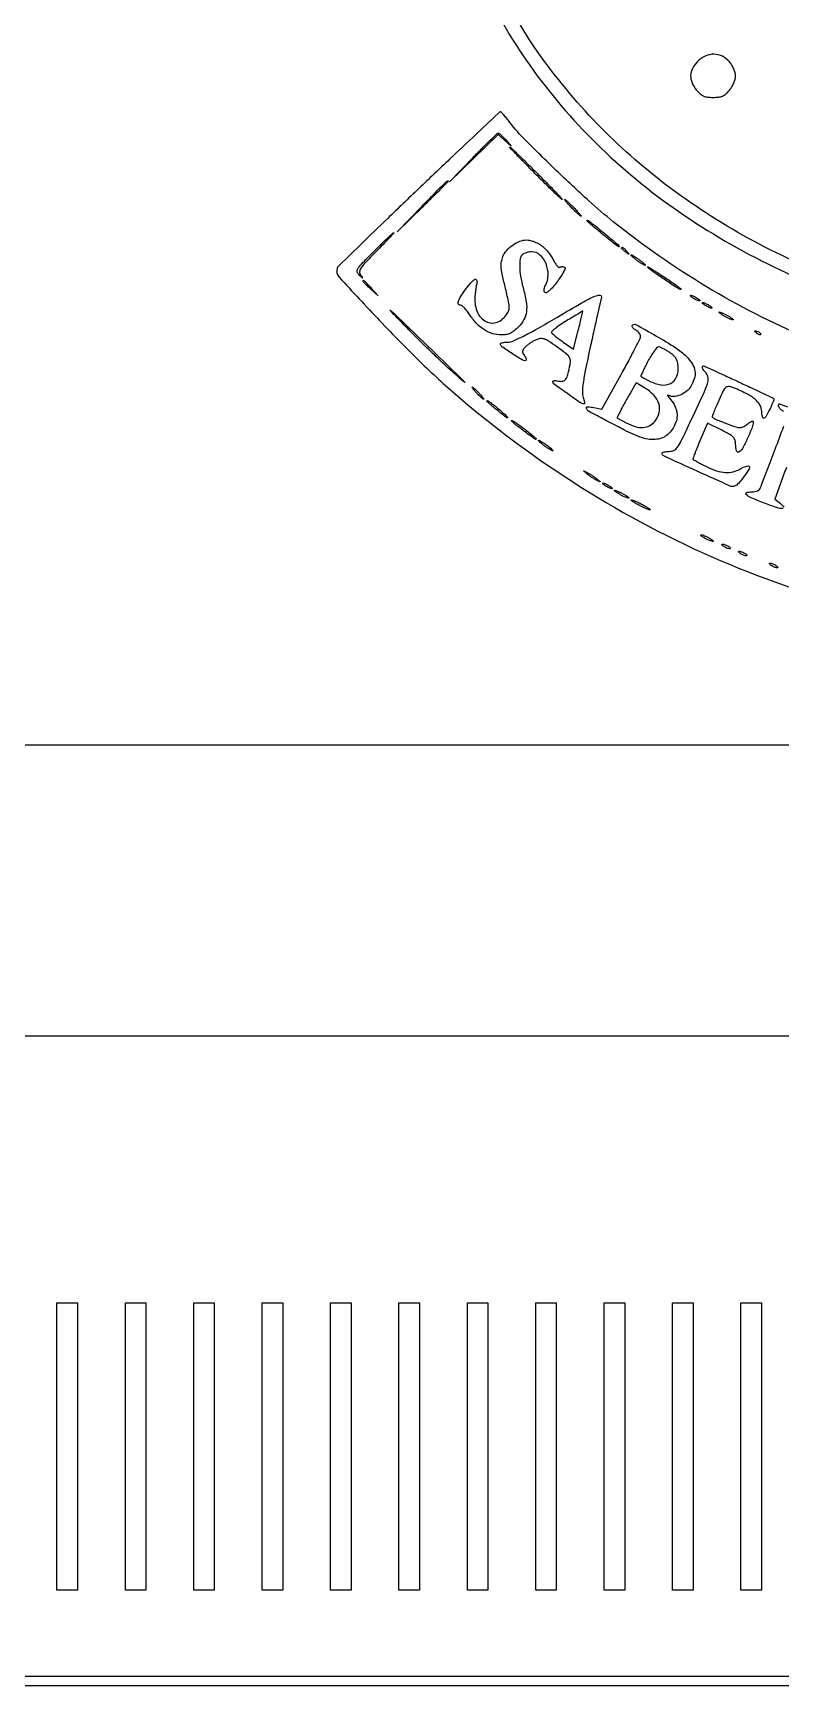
# Model space of a CAD drawing. Extents: x 0 to 312, y -4 to 107.
# Drawn here: x 83.65 to 94.58, y -4.5 to 19.66 of the extents above; entities that cross this region are included whole.
import ezdxf

# ---------------------------------------------------------------- set-up
doc = ezdxf.new("R2010")
doc.units = 0
for name, color, linetype in [('BG_DESIGN_OUTLINE', 85, 'CONTINUOUS'), ('BG_OUTLINE', 254, 'CONTINUOUS'), ('BG_SILKSCREEN_TOP', 85, 'CONTINUOUS'), ('PG_DIMENSION', 85, 'CONTINUOUS'), ('PKI_ALL', 202, 'CONTINUOUS'), ('RKI_ALL', 43, 'CONTINUOUS'), ('RKO_TOP', 253, 'CONTINUOUS')]:
    doc.layers.add(name, color=color, linetype=linetype)

msp = doc.modelspace()

# ---------------------------------------------------------------- linework, layer by layer
at = {"layer": 'BG_DESIGN_OUTLINE'}
msp.add_lwpolyline([(129.3116, -4.5), (81.2, -4.5), (79.3, -4.5), (58.1, -4.5), (58.1, 2.8787), (58.0855, 3.1235), (58.0088, 3.3565), (57.8754, 3.5622), (57.6936, 3.727), (57.4759, 3.8398), (57.2366, 3.8934), (56.9915, 3.8843), (56.7571, 3.8126), (56.5485, 3.6836), (56.3799, 3.5053), (56.2623, 3.2902)], dxfattribs=at)
at = {"layer": 'BG_OUTLINE'}
msp.add_lwpolyline([(129.3116, -4.5), (81.2, -4.5), (79.3, -4.5), (58.1, -4.5), (58.1, 2.8787), (58.0855, 3.1235), (58.0088, 3.3565), (57.8754, 3.5622), (57.6936, 3.727), (57.4759, 3.8398), (57.2366, 3.8934), (56.9915, 3.8843), (56.7571, 3.8126), (56.5485, 3.6836), (56.3799, 3.5053), (56.2623, 3.2902)], dxfattribs=at)
at = {"layer": 'BG_SILKSCREEN_TOP'}
msp.add_lwpolyline([(0.14, 9.25), (0.14, 106.549), (309, 106.549), (309, 9.25)], close=True, dxfattribs=at)
for points in [[(108.157, 20.226, -0.071063), (106.969, 18.478, -0.062718), (105.293, 17.046, -0.059315), (103.22, 16.012, -0.05187), (100.867, 15.433, -0.021043), (100.361, 15.385, -0.00778), (99.645, 15.358, -0.007824), (98.925, 15.354, -0.019703), (98.401, 15.379, -0.065399), (95.503, 16.023, -0.072348), (92.976, 17.384, -0.077521), (91.08, 19.309, -0.094092), (90.013, 21.602, -0.038102)], [(90.161, 20.525, 0.050277), (90.858, 19.261, 0.044907), (91.818, 18.109, 0.043163), (93.008, 17.105, 0.039146), (94.391, 16.284, 0.0178), (95.212, 15.916, 0.02165), (96.006, 15.632, 0.021091), (96.838, 15.413, 0.015504), (97.776, 15.237, 0.010948), (98.091, 15.196, 0.014823), (98.376, 15.173, 0.010023), (98.736, 15.162, 0.002356), (99.339, 15.159, 0.005646), (100.09, 15.166, 0.0166), (100.607, 15.195, 0.01866), (101.087, 15.255, 0.008832), (101.7, 15.367, 0.03313), (103.114, 15.75, 0.034895), (104.44, 16.311, 0.035712), (105.647, 17.037, 0.038595), (106.705, 17.91, 0.039596), (107.614, 18.937, 0.04506), (108.307, 20.053, 0.046039)], [(93.364, 19.239, 0.07573), (93.291, 19.139, 0.114298), (93.264, 19.036, 0.111912), (93.285, 18.93, 0.070506), (93.352, 18.822, 0.033248), (93.406, 18.766, 0.08005), (93.453, 18.735, 0.076485), (93.51, 18.72, 0.028382), (93.592, 18.715, 0.028382), (93.675, 18.72, 0.076485), (93.731, 18.735, 0.08005), (93.779, 18.766, 0.033248), (93.832, 18.822, 0.038499), (93.867, 18.871, 0.033392), (93.896, 18.927, 0.034842), (93.916, 18.982, 0.068292), (93.922, 19.028, 0.068292), (93.916, 19.074, 0.034842), (93.896, 19.129, 0.033392), (93.867, 19.185, 0.038499), (93.832, 19.233, 0.099963), (93.728, 19.316, 0.115854), (93.606, 19.346, 0.111766), (93.479, 19.319, 0.088122), (93.364, 19.239)], [(94.958, 15.203, -0.034711), (93.498, 15.948, -0.033274), (92.134, 16.898, -0.016246), (91.775, 17.204, -0.006349), (91.299, 17.649, -0.005541), (90.847, 18.093, -0.031099), (90.623, 18.347, 0.006231), (90.576, 18.408, 0.00953), (90.533, 18.458, 0.004608), (90.495, 18.5, 0.19859), (90.485, 18.505, 0.202557), (90.472, 18.5), (90.126, 18.175, 0.001191), (89.741, 17.812, 0.00072), (89.288, 17.381)], [(90.557, 18.099), (90.641, 18.003), (90.544, 18.089), (90.448, 18.174), (90.093, 17.828), (89.738, 17.483), (90.085, 17.838, -0.002784), (90.219, 17.975, -0.004446), (90.335, 18.09, -0.001104), (90.438, 18.189, -0.193706), (90.452, 18.194, -0.174362), (90.464, 18.19, -0.012087), (90.491, 18.166, -0.016037), (90.523, 18.135, -0.011319), (90.557, 18.099)], [(91.023, 17.604, -0.002138), (91.168, 17.458, -0.003691), (91.287, 17.334, -0.000777), (91.388, 17.227, -0.658108), (91.386, 17.222, -0.192832), (91.374, 17.227, -0.000672), (91.262, 17.334, -0.003438), (91.135, 17.458, -0.002134), (90.988, 17.604, -0.002138), (90.843, 17.751, -0.003691), (90.724, 17.874, -0.000777), (90.622, 17.981, -0.658108), (90.625, 17.986, -0.192832), (90.636, 17.981, -0.000672), (90.749, 17.874, -0.003438), (90.876, 17.75, -0.002134), (91.023, 17.604)], [(89.288, 17.381, 0.001043), (88.835, 16.947, 0.001684), (88.451, 16.576), (88.112, 16.245, 0.119446), (88.096, 16.22, 0.272847), (88.124, 16.09, 0.003526), (88.717, 15.454, 0.010507), (89.336, 14.827, 0.016543), (89.896, 14.318, 0.037839), (91.783, 12.944, 0.039426), (93.831, 11.892, 0.03988), (95.996, 11.184, 0.040675)], [(89.721, 17.491, -0.19869), (89.718, 17.484), (89.611, 17.377, -0.001959), (89.491, 17.258, -0.001196), (89.347, 17.117), (88.974, 16.753), (89.338, 17.127, -0.00089), (89.56, 17.353, -0.008496), (89.656, 17.448, -0.016198), (89.71, 17.496, -0.636218), (89.721, 17.491)], [(91.561, 17.101, -0.00692), (91.605, 17.054, -0.012868), (91.639, 17.015, -0.009194), (91.664, 16.984, -0.62161), (91.661, 16.979, -0.179379), (91.651, 16.983, -0.005603), (91.615, 17.015, -0.010289), (91.573, 17.054, -0.006872), (91.526, 17.101, -0.00692), (91.482, 17.147, -0.012868), (91.448, 17.186, -0.009194), (91.423, 17.217, -0.62161), (91.426, 17.222, -0.179379), (91.437, 17.218, -0.005603), (91.473, 17.186, -0.010289), (91.515, 17.147, -0.006872), (91.561, 17.101)], [(92.221, 16.538, -0.626989), (92.208, 16.532, -0.001658), (92.009, 16.69, -0.005441), (91.828, 16.839, -0.038303), (91.746, 16.919, -0.815377), (91.749, 16.923, -0.043709), (91.78, 16.905, -0.011581), (91.852, 16.851, -0.004254), (91.952, 16.772, -0.003076), (92.055, 16.687, -0.004922), (92.142, 16.613, -0.001248), (92.216, 16.547, -0.215838), (92.221, 16.538)], [(88.664, 16.46, 0.004717), (88.504, 16.296, 0.043368), (88.442, 16.219, 0.127566), (88.424, 16.167, 0.184459), (88.437, 16.122, -0.000982), (88.469, 16.079, -0.58645), (88.468, 16.076, -0.210952), (88.464, 16.078, -0.000646), (88.418, 16.12, -0.143568), (88.391, 16.165, -0.205948), (88.397, 16.21, -0.053738), (88.45, 16.278, -0.003434), (88.627, 16.458, -0.002941), (88.734, 16.565, -0.004682), (88.827, 16.654, -0.001235), (88.909, 16.731, -0.19048), (88.92, 16.736, -0.653186), (88.923, 16.731, -0.001532), (88.852, 16.655, -0.005201), (88.768, 16.566, -0.002971), (88.664, 16.46)], [(91.065, 16.564, -0.049634), (91.113, 16.527, -0.026269), (91.165, 16.474, -0.025867), (91.213, 16.413, -0.036179), (91.248, 16.354, 0.023278), (91.278, 16.301, 0.038316), (91.309, 16.26, 0.045983), (91.336, 16.234, 0.315519), (91.354, 16.233, -0.081666), (91.369, 16.24, -0.059354), (91.388, 16.242, -0.058938), (91.406, 16.239, -0.077301), (91.422, 16.233, -0.361388), (91.428, 16.214, -0.026767), (91.405, 16.162, -0.027055), (91.366, 16.096, -0.015386), (91.312, 16.021, -0.01433), (91.25, 15.943, -0.034117), (91.198, 15.89, -0.04708), (91.158, 15.86, -0.344645), (91.136, 15.863, -0.125585), (91.125, 15.881, -0.08457), (91.122, 15.905, -0.067704), (91.127, 15.934, -0.042323), (91.141, 15.966, 0.11965), (91.181, 16.12, 0.100911), (91.15, 16.286, 0.113388), (91.061, 16.412, 0.185059), (90.94, 16.458, 0.039037), (90.901, 16.455, 0.035135), (90.861, 16.446, 0.036904), (90.827, 16.433, 0.085532), (90.804, 16.417, 0.158939), (90.772, 16.354, 0.044194), (90.765, 16.243, 0.037101), (90.778, 16.101, 0.023047), (90.814, 15.937, -0.023387), (90.86, 15.728, -0.070782), (90.864, 15.582, -0.09643), (90.828, 15.467, -0.071848), (90.748, 15.361, -0.025797), (90.683, 15.302, -0.06111), (90.627, 15.267, -0.068932), (90.569, 15.249, -0.040964), (90.497, 15.243, -0.073076), (90.369, 15.262, -0.067169), (90.249, 15.317, -0.061728), (90.139, 15.407, -0.047203), (90.042, 15.529, 0.019153), (90.002, 15.585, 0.02581), (89.962, 15.633, 0.024706), (89.925, 15.669, 0.18137), (89.903, 15.677, -0.212005), (89.871, 15.691, -0.260816), (89.864, 15.722, -0.068414), (89.892, 15.784, -0.00939), (89.969, 15.904, -0.027378), (90.044, 16.002, -0.085141), (90.108, 16.055, -0.433397), (90.136, 16.046, -0.192782), (90.14, 16.002, 0.031042), (90.133, 15.975, 0.006388), (90.125, 15.927, 0.006698), (90.117, 15.87, 0.006257), (90.111, 15.812, 0.111647), (90.137, 15.595, 0.167195), (90.255, 15.449, 0.211991), (90.416, 15.425, 0.165899), (90.563, 15.526, 0.053379), (90.602, 15.591, 0.113821), (90.613, 15.648, 0.04893), (90.603, 15.73, 0.0038), (90.552, 15.947, -0.006213), (90.509, 16.136, -0.034348), (90.494, 16.24, -0.061268), (90.498, 16.315, -0.055633), (90.519, 16.389, -0.083028), (90.575, 16.479, -0.059236), (90.664, 16.558, -0.060002), (90.767, 16.613, -0.092855), (90.867, 16.632, -0.057515), (90.908, 16.627, -0.025103), (90.961, 16.612, -0.024439), (91.016, 16.59, -0.029906), (91.065, 16.564)], [(92.329, 16.467, -0.001575), (92.36, 16.428, -0.377589), (92.36, 16.424, -0.377589), (92.355, 16.423, -0.001575), (92.316, 16.454, -0.012436), (92.293, 16.473, -0.017647), (92.273, 16.491, -0.013802), (92.258, 16.507, -0.184603), (92.255, 16.515, -0.307697), (92.262, 16.524, -0.241986), (92.275, 16.523, -0.065618), (92.298, 16.504, -0.017686), (92.329, 16.467)], [(92.603, 16.263, -0.545563), (92.598, 16.259, -0.018097), (92.572, 16.272, -0.019467), (92.538, 16.292, -0.010403), (92.498, 16.319, -0.010315), (92.459, 16.349, -0.015225), (92.425, 16.377, -0.010394), (92.399, 16.401, -0.204866), (92.394, 16.411, -0.545563), (92.399, 16.414, -0.018097), (92.425, 16.401, -0.019467), (92.458, 16.381, -0.010403), (92.498, 16.354, -0.010315), (92.538, 16.324, -0.015225), (92.572, 16.297, -0.010394), (92.598, 16.272, -0.204866), (92.603, 16.263)], [(93.123, 15.913, -0.553112), (93.114, 15.907, -0.021842), (93.071, 15.93, -0.011982), (92.996, 15.978, -0.00154), (92.837, 16.084, -0.005275), (92.76, 16.136, -0.008299), (92.696, 16.183, -0.003264), (92.642, 16.224, -0.232004), (92.637, 16.234, -0.578648), (92.643, 16.237, -0.00281), (92.709, 16.198, -0.007645), (92.787, 16.15, -0.004376), (92.88, 16.089, -0.003822), (92.974, 16.026, -0.006113), (93.052, 15.97, -0.001789), (93.119, 15.922, -0.238653), (93.123, 15.913)], [(88.594, 15.929), (88.696, 15.816), (88.584, 15.918, -0.005201), (88.516, 15.98, -0.031435), (88.483, 16.015, -0.126516), (88.475, 16.033, -0.469813), (88.482, 16.042, -0.195676), (88.488, 16.039, -0.003115), (88.519, 16.008, -0.00768), (88.555, 15.972, -0.004952), (88.594, 15.929)], [(91.96, 15.789, 0.027125), (91.951, 15.757), (91.907, 15.565, 0.001095), (91.858, 15.343, 0.000724), (91.801, 15.087, 0.00329), (91.728, 14.743, 0.014832), (91.693, 14.54, 0.023745), (91.681, 14.409, 0.101669), (91.693, 14.331, -0.019629), (91.705, 14.295, -0.035738), (91.711, 14.264, -0.046144), (91.712, 14.242, -0.400174), (91.706, 14.236, -0.151852), (91.656, 14.251, -0.00391), (91.462, 14.387, -0.002932), (91.266, 14.528, -0.23227), (91.249, 14.561, -0.305697), (91.255, 14.571, -0.080423), (91.274, 14.576, -0.05383), (91.302, 14.575, -0.030409), (91.336, 14.569, 0.12081), (91.396, 14.569, 0.186436), (91.438, 14.598, 0.087625), (91.47, 14.668, 0.014924), (91.502, 14.812, 0.066911), (91.505, 14.878, 0.14063), (91.488, 14.926, 0.071413), (91.438, 14.976, 0.008631), (91.313, 15.067, 0.008474), (91.187, 15.153, 0.061977), (91.121, 15.185, 0.117163), (91.068, 15.19, 0.064816), (91.005, 15.173, 0.02943), (90.963, 15.153, 0.020545), (90.918, 15.125, 0.020799), (90.877, 15.095, 0.039893), (90.847, 15.067, 0.030858), (90.818, 15.03, 0.122514), (90.807, 15.003, 0.15054), (90.812, 14.978, 0.054959), (90.832, 14.948, -0.042524), (90.847, 14.925, -0.058912), (90.857, 14.903, -0.074287), (90.859, 14.884, -0.196509), (90.854, 14.872, -0.346242), (90.819, 14.868, -0.007361), (90.66, 14.968, -0.00833), (90.506, 15.072, -0.244074), (90.485, 15.113, -0.298598), (90.491, 15.123, -0.042896), (90.516, 15.131, -0.037123), (90.55, 15.137, -0.023204), (90.59, 15.139, 0.10416), (90.667, 15.155, 0.012982), (90.82, 15.227, 0.012043), (91.028, 15.338, 0.004721), (91.309, 15.501, -0.003181), (91.687, 15.721, -0.026356), (91.864, 15.811, -0.13001), (91.938, 15.823, -0.483693), (91.96, 15.789)], [(93.401, 15.744, -0.439016), (93.397, 15.74, -0.048506), (93.381, 15.743, -0.035052), (93.358, 15.751, -0.018363), (93.332, 15.764, -0.018123), (93.305, 15.779, -0.025448), (93.283, 15.795, -0.023719), (93.266, 15.81, -0.205393), (93.262, 15.818, -0.439016), (93.267, 15.823, -0.048506), (93.283, 15.82, -0.035052), (93.305, 15.812, -0.018363), (93.332, 15.799, -0.018123), (93.358, 15.783, -0.025448), (93.381, 15.767, -0.023719), (93.397, 15.753, -0.205393), (93.401, 15.744)], [(93.575, 15.64, -0.439016), (93.57, 15.636, -0.048506), (93.554, 15.638, -0.035052), (93.532, 15.647, -0.018363), (93.505, 15.66, -0.018123), (93.479, 15.675, -0.025448), (93.456, 15.691, -0.023719), (93.44, 15.705, -0.205393), (93.436, 15.714, -0.439016), (93.441, 15.718, -0.048506), (93.456, 15.715, -0.035052), (93.479, 15.707, -0.018363), (93.505, 15.694, -0.018123), (93.532, 15.679, -0.025448), (93.554, 15.663, -0.023719), (93.571, 15.649, -0.205393), (93.575, 15.64)], [(89.964, 14.553, -0.880115), (89.962, 14.551, -0.041078), (89.943, 14.564, -0.005659), (89.874, 14.624, -0.00182), (89.773, 14.713, -0.00778), (89.637, 14.837, -0.003041), (89.454, 15.013, -0.003006), (89.258, 15.205, -0.003735), (89.078, 15.387, -0.001078), (88.869, 15.602, -0.949072), (88.872, 15.606, -0.01732), (88.939, 15.545), (89.269, 15.227), (89.508, 14.996), (89.724, 14.787), (89.905, 14.612, -0.004084), (89.964, 14.553)], [(91.447, 15.449, 0.012881), (91.359, 15.392, 0.021257), (91.287, 15.34, 0.016731), (91.235, 15.295, 0.359515), (91.232, 15.276, 0.078469), (91.247, 15.258, 0.007924), (91.29, 15.223, 0.009774), (91.343, 15.182, 0.007636), (91.402, 15.14), (91.553, 15.037), (91.622, 15.313, 0.001484), (91.649, 15.42, 0.002491), (91.67, 15.509), (91.689, 15.588, 0.495534), (91.687, 15.59, 0.123476), (91.684, 15.589), (91.615, 15.548, 0.001257), (91.538, 15.503, 0.000772), (91.447, 15.449)], [(93.887, 15.467, -0.489262), (93.882, 15.463, -0.021951), (93.857, 15.47, -0.022667), (93.823, 15.484, -0.012379), (93.783, 15.503, -0.012288), (93.743, 15.525, -0.018345), (93.71, 15.547, -0.013632), (93.684, 15.565, -0.233227), (93.679, 15.575, -0.489262), (93.684, 15.579, -0.021951), (93.71, 15.571, -0.022667), (93.743, 15.558, -0.012379), (93.783, 15.538, -0.012288), (93.823, 15.516, -0.018345), (93.857, 15.495, -0.013632), (93.883, 15.476, -0.233227), (93.887, 15.467)], [(93.202, 14.929, -0.049901), (93.29, 14.817, -0.106966), (93.328, 14.715, -0.113184), (93.319, 14.61, -0.060081), (93.265, 14.491, -0.087673), (93.2, 14.418, -0.072668), (93.11, 14.365, -0.078847), (93.016, 14.343, -0.150651), (92.942, 14.361, 0.12414), (92.931, 14.364, 0.526449), (92.928, 14.36, 0.08138), (92.936, 14.344, 0.015303), (92.956, 14.32, -0.05054), (93.022, 14.226, -0.074243), (93.059, 14.133, -0.080787), (93.064, 14.038, -0.073361), (93.04, 13.944, -0.114966), (92.929, 13.789, -0.151048), (92.771, 13.719, -0.108856), (92.56, 13.74, -0.043263), (92.29, 13.855, 0.000681), (92.18, 13.914, 0.00058), (92.063, 13.975, 0.000585), (91.956, 14.031, 0.001654), (91.882, 14.07, -0.016582), (91.77, 14.132, -0.193009), (91.74, 14.172, -0.50985), (91.758, 14.194, -0.034235), (91.851, 14.183), (91.968, 14.161), (92.251, 14.668, 0.003914), (92.359, 14.866, 0.005843), (92.45, 15.041, 0.00271), (92.525, 15.191, 0.115094), (92.533, 15.225, 0.114607), (92.528, 15.247, 0.05495), (92.512, 15.272, 0.050334), (92.49, 15.295, 0.050597), (92.463, 15.313, -0.042721), (92.437, 15.33, -0.064728), (92.419, 15.348, -0.087541), (92.409, 15.366, -0.216897), (92.411, 15.381, -0.397105), (92.464, 15.395, -0.006174), (92.764, 15.228, -0.01385), (93.047, 15.056, -0.056793), (93.202, 14.929)], [(94.288, 15.25, -0.207422), (94.277, 15.245, -0.082975), (94.261, 15.249, -0.063151), (94.243, 15.258, -0.043285), (94.225, 15.273, -0.011214), (94.204, 15.296, -0.400052), (94.204, 15.303, -0.286372), (94.212, 15.305, -0.0084), (94.245, 15.293, -0.036271), (94.267, 15.282, -0.07019), (94.283, 15.27, -0.120345), (94.29, 15.259, -0.278909), (94.288, 15.25)], [(92.639, 14.859, 0.006096), (92.597, 14.777, 0.009909), (92.563, 14.707, 0.003979), (92.536, 14.647, 0.32658), (92.539, 14.637, 0.052469), (92.547, 14.631, 0.002487), (92.58, 14.613, 0.004062), (92.618, 14.593, 0.00291), (92.662, 14.57, 0.079031), (92.833, 14.515, 0.154777), (92.973, 14.536, 0.183958), (93.06, 14.63, 0.117146), (93.082, 14.778, 0.037896), (93.071, 14.849, 0.078377), (93.05, 14.9, 0.075362), (93.013, 14.944, 0.032868), (92.953, 14.99, 0.015107), (92.905, 15.02, 0.017848), (92.858, 15.046, 0.016918), (92.817, 15.065, 0.098306), (92.793, 15.069, 0.220564), (92.771, 15.059, 0.017516), (92.731, 15.007, 0.021152), (92.685, 14.939, 0.014527), (92.639, 14.859)], [(93.962, 14.56, -0.000759), (94.154, 14.471, -0.001209), (94.318, 14.394), (94.462, 14.325, -0.05995), (94.474, 14.318, -0.337441), (94.481, 14.289, -0.009696), (94.425, 14.166, -0.010263), (94.363, 14.045, -0.276052), (94.333, 14.028, -0.271586), (94.322, 14.034, -0.055134), (94.313, 14.057, -0.044247), (94.306, 14.089, -0.028221), (94.304, 14.126, 0.137343), (94.277, 14.221, 0.086148), (94.201, 14.309, 0.057331), (94.068, 14.393, 0.022178), (93.868, 14.48, 0.080493), (93.813, 14.491, 0.211362), (93.777, 14.477, 0.082101), (93.742, 14.428, 0.006571), (93.675, 14.284, 0.005624), (93.636, 14.196, 0.00905), (93.605, 14.119, 0.003456), (93.58, 14.053, 0.292591), (93.582, 14.043, 0.09906), (93.625, 14.015, 0.005524), (93.776, 13.955, 0.006021), (93.927, 13.899, 0.08628), (93.983, 13.889, 0.078566), (94.009, 13.893, 0.034519), (94.041, 13.906, 0.033082), (94.073, 13.924, 0.037931), (94.102, 13.946, -0.078096), (94.158, 13.983, -0.552178), (94.18, 13.969, -0.090356), (94.165, 13.896, -0.009464), (94.097, 13.735, -0.018171), (94.023, 13.585, -0.153763), (93.97, 13.533, -0.481794), (93.934, 13.55, -0.060322), (93.922, 13.647, 0.075476), (93.913, 13.706, 0.121336), (93.887, 13.749, 0.068134), (93.833, 13.791, 0.01172), (93.718, 13.852), (93.513, 13.955), (93.4, 13.696, 0.005795), (93.358, 13.595, 0.009342), (93.324, 13.508, 0.00363), (93.298, 13.435, 0.301299), (93.301, 13.423, 0.060576), (93.312, 13.416, 0.001597), (93.364, 13.388, 0.003334), (93.425, 13.356, 0.002273), (93.496, 13.32, 0.035275), (93.643, 13.258, 0.065145), (93.771, 13.233, 0.07695), (93.885, 13.244, 0.072777), (93.994, 13.288, -0.025819), (94.034, 13.309, -0.037057), (94.071, 13.323, -0.041051), (94.102, 13.329, -0.229775), (94.117, 13.324, -0.351239), (94.121, 13.288, -0.015168), (94.046, 13.178, -0.020864), (93.964, 13.074, -0.124273), (93.907, 13.034, -0.198826), (93.841, 13.036, -0.001641), (93.359, 13.253, -0.001296), (92.872, 13.475, -0.293084), (92.846, 13.515, -0.295691), (92.852, 13.525, -0.043906), (92.877, 13.534, -0.037717), (92.911, 13.54, -0.023632), (92.951, 13.542, 0.113569), (93.018, 13.557, 0.122488), (93.069, 13.6, 0.043674), (93.127, 13.695, 0.003835), (93.249, 13.95, 0.001859), (93.45, 14.379, 0.02836), (93.51, 14.531, 0.099355), (93.521, 14.617, 0.16641), (93.492, 14.683, -0.027627), (93.459, 14.724, -0.062783), (93.44, 14.759, -0.142989), (93.438, 14.782, -0.358515), (93.45, 14.792, -0.106181), (93.46, 14.789), (93.606, 14.724, -0.001571), (93.77, 14.649, -0.000973), (93.962, 14.56)], [(92.383, 14.399, 0.003373), (92.347, 14.335, 0.002426), (92.307, 14.263, 0.002452), (92.27, 14.195, 0.005301), (92.242, 14.141), (92.185, 14.03), (92.323, 13.959, 0.043158), (92.457, 13.905, 0.087713), (92.57, 13.891, 0.111117), (92.663, 13.917, 0.103084), (92.739, 13.98, 0.104491), (92.803, 14.109, 0.137761), (92.8, 14.24, 0.119017), (92.726, 14.364, 0.066692), (92.588, 14.473), (92.468, 14.544), (92.383, 14.399)], [(90.172, 14.392, -0.009992), (90.202, 14.359, -0.01938), (90.225, 14.331, -0.020262), (90.239, 14.31, -0.588093), (90.236, 14.305, -0.171787), (90.226, 14.309, -0.009949), (90.2, 14.331, -0.014186), (90.17, 14.359, -0.009892), (90.137, 14.392, -0.009992), (90.107, 14.426, -0.01938), (90.085, 14.454, -0.020262), (90.071, 14.475, -0.588093), (90.073, 14.479, -0.171787), (90.083, 14.475, -0.009949), (90.109, 14.454, -0.014186), (90.14, 14.426, -0.009892), (90.172, 14.392)], [(90.589, 14.038, -0.625045), (90.576, 14.032, -0.003792), (90.449, 14.133, -0.007208), (90.328, 14.233, -0.077525), (90.287, 14.281, -0.749274), (90.291, 14.286, -0.036633), (90.317, 14.271, -0.016264), (90.364, 14.237, -0.006794), (90.425, 14.188, -0.005511), (90.488, 14.135, -0.008535), (90.541, 14.089, -0.003678), (90.584, 14.048, -0.206207), (90.589, 14.038)], [(94.62, 14.127, -0.049276), (94.578, 14.16, -0.076871), (94.551, 14.197, -0.173759), (94.548, 14.224, -0.354713), (94.563, 14.236, -0.088399), (94.575, 14.234, -0.000502), (94.681, 14.194, -0.002129)], [(91.005, 13.726, -0.610588), (90.992, 13.719, -0.003181), (90.844, 13.827, -0.007527), (90.706, 13.932, -0.056824), (90.648, 13.989, -0.758773), (90.651, 13.994, -0.052329), (90.677, 13.982, -0.015971), (90.732, 13.946, -0.006065), (90.806, 13.891, -0.004599), (90.882, 13.833, -0.007248), (90.947, 13.781, -0.002596), (91.001, 13.736, -0.220798), (91.005, 13.726)], [(94.615, 12.705, -0.076463), (94.523, 12.72, -0.01032), (94.337, 12.787, -0.010097), (94.151, 12.861, -0.087621), (94.077, 12.91, -0.571923), (94.084, 12.939, -0.077775), (94.161, 12.951, 0.045523), (94.205, 12.955, 0.068142), (94.242, 12.967, 0.080814), (94.269, 12.987, 0.104765), (94.286, 13.012, 0.002797), (94.302, 13.054), (94.359, 13.203), (94.426, 13.379), (94.501, 13.576, 0.00209), (94.626, 13.909, 0.035816)], [(91.248, 13.554, -0.545563), (91.243, 13.551, -0.018097), (91.218, 13.564, -0.019467), (91.184, 13.584, -0.010403), (91.144, 13.611, -0.010315), (91.104, 13.641, -0.015225), (91.071, 13.668, -0.010394), (91.044, 13.693, -0.204866), (91.04, 13.703, -0.545563), (91.045, 13.706, -0.018097), (91.071, 13.693, -0.019467), (91.104, 13.673, -0.010403), (91.144, 13.646, -0.010315), (91.184, 13.616, -0.015225), (91.218, 13.588, -0.010394), (91.244, 13.564, -0.204866), (91.248, 13.554)], [(94.667, 13.305, 0.022684), (94.581, 13.088), (94.496, 12.842), (94.575, 12.783, -0.078921), (94.627, 12.728, -0.612027)], [(91.891, 13.143, -0.000672), (91.941, 13.102, -0.224869), (91.943, 13.098, -0.553784), (91.94, 13.096, -0.001047), (91.891, 13.12, -0.019943), (91.859, 13.138, -0.010516), (91.821, 13.161, -0.010446), (91.784, 13.187, -0.015849), (91.752, 13.211, -0.000672), (91.702, 13.252, -0.224869), (91.7, 13.256, -0.553784), (91.702, 13.258, -0.001047), (91.752, 13.234, -0.019943), (91.784, 13.216, -0.010516), (91.821, 13.193, -0.010446), (91.859, 13.167, -0.015849), (91.891, 13.143)], [(92.117, 13.001, -0.439016), (92.112, 12.997, -0.048506), (92.096, 13, -0.035052), (92.074, 13.008, -0.018363), (92.047, 13.021, -0.018123), (92.02, 13.036, -0.025448), (91.998, 13.052, -0.023719), (91.981, 13.066, -0.205393), (91.978, 13.075, -0.439016), (91.982, 13.079, -0.048506), (91.998, 13.077, -0.035052), (92.02, 13.068, -0.018363), (92.047, 13.055, -0.018123), (92.074, 13.04, -0.025448), (92.096, 13.024, -0.023719), (92.113, 13.01, -0.205393), (92.117, 13.001)], [(92.36, 12.863, -0.489262), (92.354, 12.859, -0.021951), (92.329, 12.866, -0.022667), (92.295, 12.88, -0.012379), (92.255, 12.899, -0.012288), (92.215, 12.921, -0.018345), (92.182, 12.942, -0.013632), (92.156, 12.961, -0.233227), (92.151, 12.97, -0.489262), (92.156, 12.975, -0.021951), (92.182, 12.967, -0.022667), (92.215, 12.953, -0.012379), (92.255, 12.934, -0.012288), (92.295, 12.912, -0.018345), (92.329, 12.891, -0.013632), (92.355, 12.872, -0.233227), (92.36, 12.863)], [(92.672, 12.689, -0.510983), (92.666, 12.685, -0.012218), (92.631, 12.698, -0.0167), (92.586, 12.717, -0.009325), (92.533, 12.743, -0.009272), (92.48, 12.771, -0.01426), (92.435, 12.798, -0.008609), (92.399, 12.822, -0.247498), (92.394, 12.831, -0.510983), (92.4, 12.835, -0.012218), (92.435, 12.823, -0.0167), (92.48, 12.804, -0.009325), (92.533, 12.778, -0.009272), (92.586, 12.749, -0.01426), (92.631, 12.723, -0.008609), (92.667, 12.699, -0.247498), (92.672, 12.689)], [(93.54, 12.274, -0.015971), (93.571, 12.255, -0.044531), (93.591, 12.239, -0.159422), (93.596, 12.23, -0.467126), (93.592, 12.225, -0.080199), (93.573, 12.228, -0.016892), (93.542, 12.239, -0.017289), (93.506, 12.255, -0.015626), (93.471, 12.274, -0.015971), (93.44, 12.293, -0.044531), (93.42, 12.309, -0.159422), (93.414, 12.319, -0.467126), (93.419, 12.324, -0.080199), (93.437, 12.321, -0.016892), (93.469, 12.309, -0.017289), (93.504, 12.293, -0.015626), (93.54, 12.274)], [(93.818, 12.153, -0.027797), (93.836, 12.14, -0.102784), (93.844, 12.129, -0.335454), (93.843, 12.122, -0.19034), (93.835, 12.119, -0.067616), (93.818, 12.121, -0.024968), (93.795, 12.129, -0.024204), (93.771, 12.14, -0.026767), (93.748, 12.153, -0.027797), (93.731, 12.166, -0.102784), (93.722, 12.176, -0.335454), (93.723, 12.183, -0.19034), (93.731, 12.186, -0.067616), (93.748, 12.184, -0.024968), (93.771, 12.176, -0.024204), (93.795, 12.166, -0.026767), (93.818, 12.153)], [(94.061, 12.049, -0.027797), (94.079, 12.036, -0.102784), (94.088, 12.025, -0.335454), (94.086, 12.018, -0.19034), (94.078, 12.015, -0.067616), (94.061, 12.017, -0.024968), (94.038, 12.025, -0.024204), (94.014, 12.036, -0.026767), (93.992, 12.049, -0.027797), (93.974, 12.062, -0.102784), (93.965, 12.072, -0.335454), (93.966, 12.079, -0.19034), (93.974, 12.082, -0.067616), (93.991, 12.08, -0.024968), (94.014, 12.072, -0.024204), (94.038, 12.061, -0.026767), (94.061, 12.049)], [(94.512, 11.875, -0.027797), (94.53, 11.862, -0.102784), (94.539, 11.851, -0.335454), (94.538, 11.844, -0.19034), (94.53, 11.841, -0.067616), (94.513, 11.844, -0.024968), (94.49, 11.851, -0.024204), (94.465, 11.862, -0.026767), (94.443, 11.875, -0.027797), (94.425, 11.888, -0.102784), (94.416, 11.899, -0.335454), (94.417, 11.905, -0.19034), (94.426, 11.909, -0.067616), (94.442, 11.906, -0.024968), (94.465, 11.899, -0.024204), (94.49, 11.888, -0.026767), (94.512, 11.875)]]:
    msp.add_lwpolyline(points, format="xyb", dxfattribs=at)
at = {"layer": 'PG_DIMENSION'}
for points in [[(45.15, 5.0001), (129.1501, 5.0001)], [(128.8001, -4.5), (58.5, -4.5)]]:
    msp.add_lwpolyline(points, dxfattribs=at)
at = {"layer": 'PKI_ALL'}
msp.add_lwpolyline([(129.1716, -4.3601), (58.24, -4.3601), (58.24, 2.8827), (58.2244, 3.1499), (58.1362, 3.4169), (57.9828, 3.6539), (57.7745, 3.8427), (57.5237, 3.9719), (57.2498, 4.0344), (56.9683, 4.024), (56.6992, 3.941), (56.4596, 3.7931), (56.2661, 3.5885)], dxfattribs=at)
at = {"layer": 'RKI_ALL'}
msp.add_lwpolyline([(129.1716, -4.3601), (58.24, -4.3601), (58.24, 2.8827), (58.2242, 3.1499), (58.136, 3.4169), (57.9827, 3.654), (57.7742, 3.8426), (57.5237, 3.9721), (57.2498, 4.0343), (56.9682, 4.0239), (56.6993, 3.941), (56.4597, 3.7932), (56.2662, 3.5885)], dxfattribs=at)
at = {"layer": 'RKO_TOP'}
for points in [[(84.0001, -3.1), (84.0001, 1.0999), (84.3001, 1.0999), (84.3001, -3.1)], [(85.0001, -3.1), (85.0001, 1.0999), (85.3001, 1.0999), (85.3001, -3.1)], [(86.0001, -3.1), (86.0001, 1.0999), (86.3001, 1.0999), (86.3001, -3.1)], [(87.0001, -3.1), (87.0001, 1.0999), (87.3001, 1.0999), (87.3001, -3.1)], [(88.0001, -3.1), (88.0001, 1.0999), (88.3001, 1.0999), (88.3001, -3.1)], [(89.0001, -3.1), (89.0001, 1.0999), (89.3, 1.0999), (89.3, -3.1)], [(90.0001, -3.1), (90.0001, 1.0999), (90.3, 1.0999), (90.3, -3.1)], [(91.0001, -3.1), (91.0001, 1.0999), (91.3, 1.0999), (91.3, -3.1)], [(92.0001, -3.1), (92.0001, 1.0999), (92.3, 1.0999), (92.3, -3.1)], [(93.0001, -3.1), (93.0001, 1.0999), (93.3, 1.0999), (93.3, -3.1)], [(94.0001, -3.1), (94.0001, 1.0999), (94.3, 1.0999), (94.3, -3.1)]]:
    msp.add_lwpolyline(points, close=True, dxfattribs=at)

doc.saveas('drawing.dxf')
